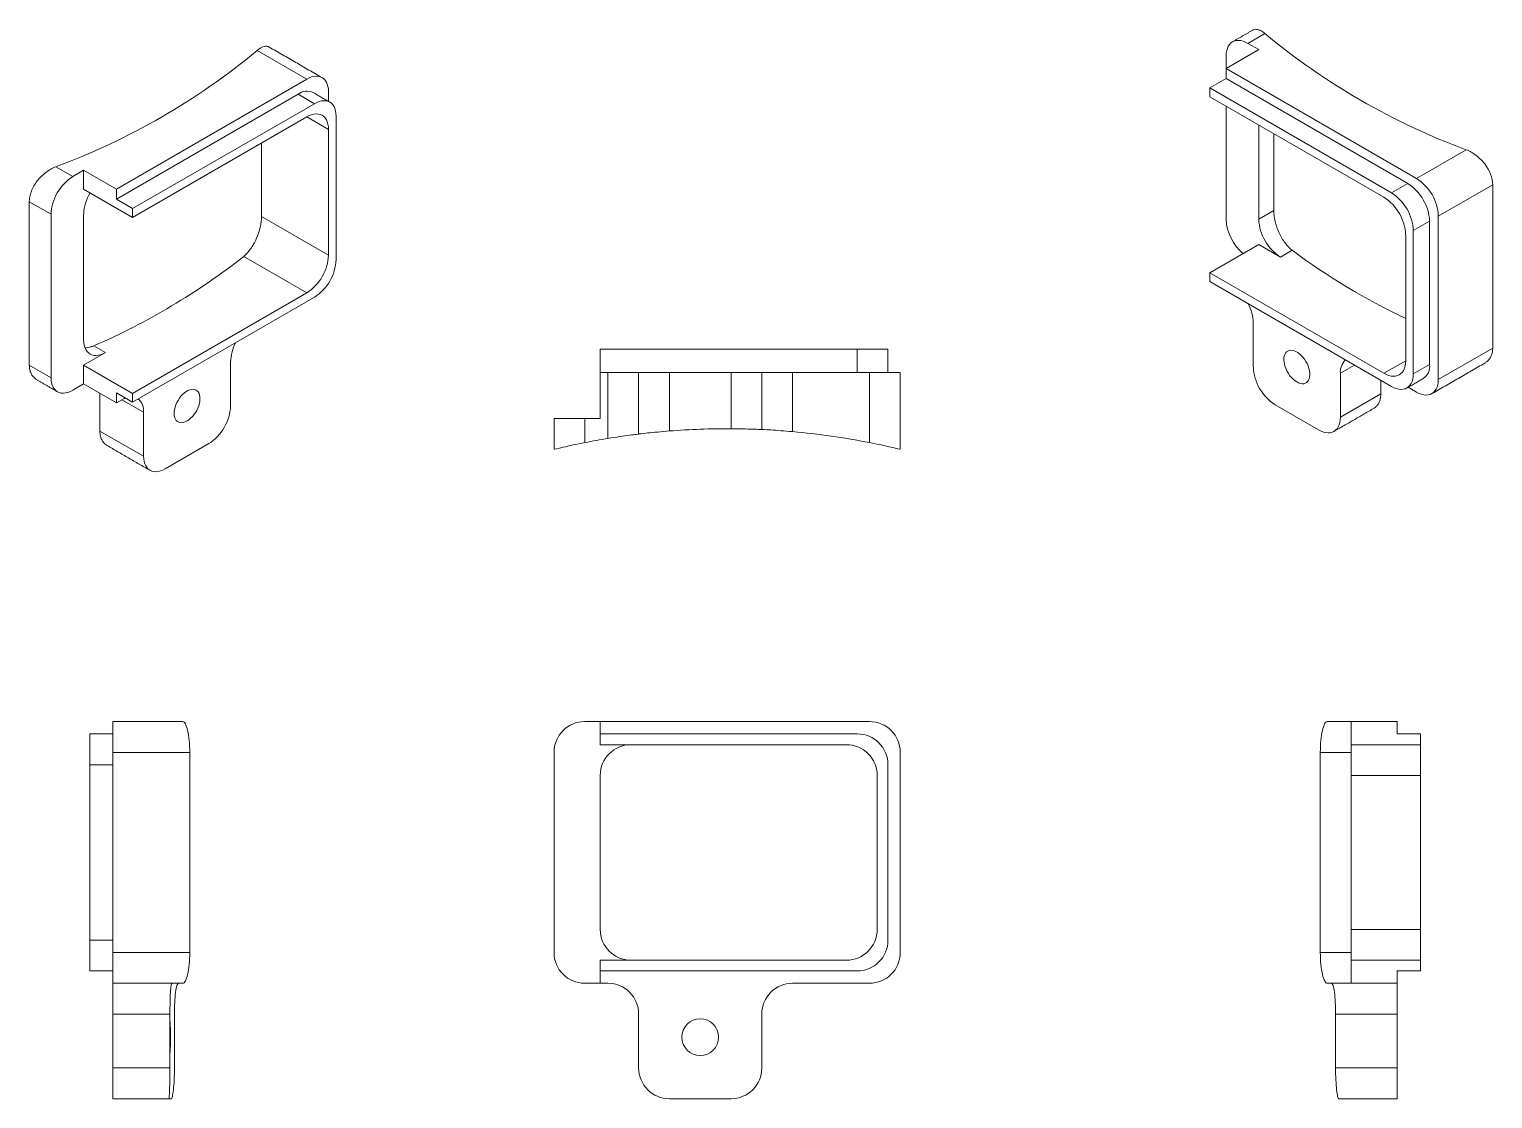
# Model space of a CAD drawing. Header units: millimetres. Extents: x 20 to 258, y 16 to 190.
import ezdxf

# ---------------------------------------------------------------- set-up
doc = ezdxf.new("R2010")
doc.units = ezdxf.units.MM

msp = doc.modelspace()

# ---------------------------------------------------------------- linework, layer by layer
at = {"color": 7, "linetype": 'Continuous', "lineweight": 15}
for p, q in [((220.84, 189.37), (218.08, 187.77)), ((65.19, 181.95), (57.13, 186.61)), ((219.84, 186.75), (214.54, 183.69)), ((214.54, 185.73), (214.54, 183.69)), ((219.84, 186.75), (218.08, 187.77)), ((214.54, 182.06), (214.54, 183.69)), ((245.48, 165.83), (214.54, 183.69)), ((65.19, 181.95), (34.26, 164.1)), ((211.89, 180.53), (214.54, 182.06)), ((244.06, 165.01), (214.54, 182.06)), ((63.78, 179.5), (34.26, 162.46)), ((66.43, 177.97), (63.78, 179.5)), ((68.73, 178.34), (68.73, 179.91)), ((211.89, 180.53), (211.89, 179.1)), ((241.41, 163.48), (211.89, 180.53)), ((211.89, 179.1), (240.17, 162.77)), ((66.43, 177.97), (36.91, 160.93)), ((69.97, 152.66), (69.97, 175.93)), ((214.54, 177.57), (214.54, 159.19)), ((36.91, 159.5), (65.19, 175.83)), ((68.73, 173.79), (65.19, 175.83)), ((68.73, 173.79), (68.73, 153.38)), ((219.84, 159.19), (219.84, 174.5)), ((57.83, 159.67), (57.83, 171.58)), ((222.28, 173.1), (222.28, 160.6)), ((245.48, 165.83), (253.54, 170.49)), ((24.42, 167.73), (27.19, 166.14)), ((28.95, 167.16), (27.19, 166.14)), ((28.95, 167.16), (34.26, 164.1)), ((28.95, 164.09), (28.95, 167.16)), ((28.95, 164.09), (36.91, 159.5)), ((34.26, 162.46), (34.26, 164.1)), ((241.41, 163.48), (244.06, 165.01)), ((257.85, 164.81), (249.01, 159.71)), ((257.85, 138.27), (257.85, 164.81)), ((23.65, 160.01), (20.12, 162.05)), ((20.12, 162.05), (20.12, 135.52)), ((36.91, 160.93), (34.26, 162.46)), ((23.65, 160.01), (23.65, 133.47)), ((28.95, 139.6), (28.95, 160.01)), ((36.91, 160.93), (36.91, 159.5)), ((57.83, 159.67), (68.73, 153.38)), ((219.84, 159.19), (222.28, 160.6)), ((249.01, 133.17), (249.01, 159.71)), ((247.6, 158.89), (244.95, 157.36)), ((244.95, 134.09), (244.95, 157.36)), ((247.6, 135.62), (247.6, 158.89)), ((219.84, 155.11), (211.89, 150.52)), ((223.38, 153.07), (219.84, 155.11)), ((243.71, 156.64), (243.71, 136.23)), ((65.19, 147.25), (54.95, 153.16)), ((225.27, 154.16), (223.38, 153.07)), ((211.89, 150.52), (211.89, 149.09)), ((240.17, 134.19), (211.89, 150.52)), ((211.89, 149.09), (241.41, 132.05)), ((65.19, 147.25), (36.91, 130.92)), ((36.91, 129.49), (66.43, 146.54)), ((218.96, 135.21), (218.96, 142.35)), ((30.6, 138.65), (32.49, 137.56)), ((112.86, 138.09), (154.61, 138.09)), ((112.86, 138.09), (112.86, 134.34)), ((154.61, 134.34), (154.61, 138.09)), ((154.61, 138.09), (159.61, 138.09)), ((159.61, 138.09), (159.61, 134.34)), ((249.01, 133.17), (257.85, 138.27)), ((20.12, 135.52), (23.65, 133.47)), ((32.49, 137.56), (28.95, 135.52)), ((28.95, 132.45), (28.95, 135.52)), ((28.95, 135.52), (36.91, 130.92)), ((52.82, 128.88), (52.82, 136.02)), ((235.4, 135.52), (233.1, 134.19)), ((240.17, 134.19), (243.71, 136.23)), ((244.95, 134.09), (247.6, 135.62)), ((112.86, 126.84), (112.86, 134.34)), ((112.86, 134.34), (114.11, 134.34)), ((114.11, 123.61), (114.11, 134.34)), ((114.11, 134.34), (119.11, 134.34)), ((119.11, 124.32), (119.11, 134.34)), ((119.11, 134.34), (124.11, 134.34)), ((124.11, 134.34), (124.11, 124.82)), ((134.11, 134.34), (124.11, 134.34)), ((134.11, 125.18), (134.11, 134.34)), ((134.11, 134.34), (139.11, 134.34)), ((139.11, 134.34), (139.11, 125.05)), ((139.11, 134.34), (144.11, 134.34)), ((144.11, 134.34), (144.11, 124.71)), ((144.11, 134.34), (156.61, 134.34)), ((156.61, 122.93), (156.61, 134.34)), ((156.61, 134.34), (161.61, 134.34)), ((161.61, 134.34), (161.61, 121.84)), ((233.1, 127.04), (233.1, 134.19)), ((27.19, 131.43), (28.95, 132.45)), ((28.95, 132.45), (34.26, 129.39)), ((31.59, 124.81), (31.59, 130.93)), ((34.26, 129.39), (34.26, 131.03)), ((36.91, 129.49), (34.26, 131.03)), ((36.91, 130.92), (36.91, 129.49)), ((233.1, 127.04), (239.67, 130.84)), ((239.67, 133.05), (239.67, 130.84)), ((244.11, 131.91), (245.48, 131.13)), ((34.26, 129.39), (35.14, 129.9)), ((38.68, 127.86), (35.14, 129.9)), ((229.57, 125), (222.5, 129.08)), ((38.68, 120.72), (38.68, 127.86)), ((105.36, 121.84), (105.36, 126.84)), ((105.36, 126.84), (110.36, 126.84)), ((110.36, 126.84), (110.36, 122.93)), ((110.36, 126.84), (112.86, 126.84)), ((31.59, 124.81), (38.68, 120.72)), ((49.28, 122.76), (42.21, 118.67)), ((33.68, 77.62), (45.08, 77.62)), ((33.68, 72.62), (33.68, 77.62)), ((112.86, 77.62), (110.36, 77.62)), ((156.61, 77.62), (112.86, 77.62)), ((112.86, 75.62), (112.86, 77.62)), ((230.94, 77.62), (234.84, 77.62)), ((234.84, 77.62), (234.84, 72.62)), ((234.84, 77.62), (242.34, 77.62)), ((242.34, 75.62), (242.34, 77.62)), ((29.93, 75.62), (33.68, 75.62)), ((29.93, 70.62), (29.93, 75.62)), ((112.86, 75.62), (112.86, 73.87)), ((154.61, 75.62), (112.86, 75.62)), ((112.86, 73.87), (152.86, 73.87)), ((234.84, 73.87), (246.09, 73.87)), ((246.09, 75.62), (242.34, 75.62)), ((246.09, 75.62), (246.09, 73.87)), ((246.09, 73.87), (246.09, 68.87)), ((33.68, 40.12), (33.68, 72.62)), ((46.18, 72.62), (33.68, 72.62)), ((46.18, 40.12), (46.18, 72.62)), ((105.36, 72.62), (105.36, 40.12)), ((161.61, 40.12), (161.61, 72.62)), ((229.84, 72.62), (229.84, 40.12)), ((234.84, 72.62), (229.84, 72.62)), ((234.84, 72.62), (234.84, 40.12)), ((29.93, 42.12), (29.93, 70.62)), ((33.68, 70.62), (29.93, 70.62)), ((159.61, 42.12), (159.61, 70.62)), ((112.86, 43.87), (112.86, 68.87)), ((157.86, 68.87), (157.86, 43.87)), ((246.09, 68.87), (234.84, 68.87)), ((246.09, 68.87), (246.09, 43.87)), ((234.84, 43.87), (246.09, 43.87)), ((246.09, 43.87), (246.09, 38.87)), ((29.93, 42.12), (33.68, 42.12)), ((29.93, 37.12), (29.93, 42.12)), ((33.68, 40.12), (46.18, 40.12)), ((33.68, 35.12), (33.68, 40.12)), ((152.86, 38.87), (112.86, 38.87)), ((112.86, 38.87), (112.86, 37.12)), ((229.84, 40.12), (234.84, 40.12)), ((234.84, 40.12), (234.84, 35.12)), ((234.84, 38.87), (246.09, 38.87)), ((246.09, 38.87), (246.09, 37.12)), ((33.68, 37.12), (29.93, 37.12)), ((112.86, 37.12), (154.61, 37.12)), ((112.86, 35.12), (112.86, 37.12)), ((246.09, 37.12), (242.34, 37.12)), ((242.34, 35.12), (242.34, 37.12)), ((45.08, 35.12), (33.68, 35.12)), ((33.68, 30.12), (33.68, 35.12)), ((110.36, 35.12), (112.86, 35.12)), ((112.86, 35.12), (114.11, 35.12)), ((144.11, 35.12), (156.61, 35.12)), ((234.84, 35.12), (230.94, 35.12)), ((234.84, 35.12), (242.34, 35.12)), ((242.34, 35.12), (242.34, 30.12)), ((42.97, 30.12), (33.68, 30.12)), ((33.68, 21.37), (33.68, 30.12)), ((42.97, 30.12), (42.97, 21.37)), ((43.7, 21.37), (43.7, 30.12)), ((119.11, 21.37), (119.11, 30.12)), ((139.11, 21.37), (139.11, 30.12)), ((232.32, 21.37), (232.32, 30.12)), ((242.34, 30.12), (232.32, 30.12)), ((242.34, 21.37), (242.34, 30.12)), ((33.68, 21.37), (42.97, 21.37)), ((33.68, 16.37), (33.68, 21.37)), ((232.32, 21.37), (242.34, 21.37)), ((242.34, 21.37), (242.34, 16.37)), ((42.84, 16.37), (33.68, 16.37)), ((43.2, 16.37), (42.84, 16.37)), ((134.11, 16.37), (124.11, 16.37)), ((242.34, 16.37), (232.82, 16.37))]:
    msp.add_line(p, q, dxfattribs=at)
at = {"color": 7, "linetype": 'Continuous', "lineweight": 15, "flags": 128}
for points in [[(218.08, 187.77), (217.68, 187.97), (217.29, 188.12), (216.91, 188.22), (216.54, 188.25), (216.19, 188.23), (215.87, 188.15), (215.58, 188.02), (215.31, 187.83), (215.08, 187.59), (214.89, 187.3), (214.74, 186.96), (214.63, 186.59), (214.56, 186.17), (214.54, 185.73)], [(68.73, 179.91), (68.71, 180.36), (68.64, 180.77), (68.53, 181.15), (68.38, 181.48), (68.19, 181.77), (67.96, 182.01), (67.69, 182.2), (67.4, 182.34), (67.08, 182.41), (66.73, 182.44), (66.36, 182.4), (65.98, 182.31), (65.59, 182.16), (65.19, 181.95)], [(69.97, 175.93), (69.94, 176.38), (69.88, 176.79), (69.77, 177.17), (69.62, 177.5), (69.43, 177.79), (69.2, 178.03), (68.93, 178.22), (68.64, 178.36), (68.31, 178.43), (67.97, 178.45), (67.6, 178.42), (67.22, 178.33), (66.83, 178.18), (66.43, 177.97)], [(65.19, 175.83), (65.59, 176.03), (65.98, 176.18), (66.36, 176.28), (66.73, 176.31), (67.08, 176.29), (67.4, 176.21), (67.69, 176.08), (67.96, 175.89), (68.19, 175.65), (68.38, 175.36), (68.53, 175.02), (68.64, 174.65), (68.71, 174.23), (68.73, 173.79)], [(32.49, 137.56), (32.09, 137.35), (31.7, 137.2), (31.32, 137.11), (30.96, 137.08), (30.61, 137.1), (30.29, 137.17), (29.99, 137.31), (29.73, 137.5), (29.5, 137.74), (29.3, 138.03), (29.15, 138.36), (29.04, 138.74), (28.98, 139.15), (28.95, 139.6)], [(226.03, 132.78), (226.32, 132.63), (226.61, 132.54), (226.89, 132.49), (227.15, 132.5), (227.38, 132.56), (227.6, 132.68), (227.78, 132.84), (227.92, 133.05), (228.03, 133.3), (228.1, 133.59), (228.14, 133.91), (228.13, 134.25), (228.07, 134.62), (227.98, 134.99), (227.85, 135.37), (227.69, 135.75), (227.49, 136.11), (227.27, 136.46), (227.02, 136.78), (226.75, 137.08), (226.47, 137.33), (226.18, 137.55), (225.88, 137.72), (225.59, 137.84), (225.31, 137.91), (225.04, 137.93), (224.79, 137.89), (224.57, 137.8), (224.37, 137.66), (224.21, 137.48), (224.08, 137.25), (223.99, 136.98), (223.94, 136.67), (223.93, 136.34), (223.96, 135.98), (224.03, 135.61), (224.14, 135.23), (224.28, 134.86), (224.47, 134.48), (224.68, 134.13), (224.91, 133.79), (225.17, 133.48), (225.45, 133.21), (225.74, 132.97), (226.03, 132.78)], [(243.71, 136.23), (243.69, 135.79), (243.62, 135.37), (243.51, 135), (243.36, 134.66), (243.17, 134.37), (242.94, 134.13), (242.67, 133.94), (242.38, 133.81), (242.05, 133.73), (241.71, 133.71), (241.34, 133.74), (240.96, 133.84), (240.57, 133.99), (240.17, 134.19)], [(23.65, 133.47), (23.67, 133.03), (23.74, 132.62), (23.85, 132.24), (24, 131.91), (24.19, 131.62), (24.42, 131.37), (24.69, 131.19), (24.98, 131.05), (25.31, 130.97), (25.65, 130.95), (26.02, 130.99), (26.4, 131.08), (26.79, 131.23), (27.19, 131.43)], [(241.41, 132.05), (241.81, 131.84), (242.2, 131.69), (242.58, 131.6), (242.94, 131.56), (243.29, 131.59), (243.61, 131.66), (243.91, 131.8), (244.17, 131.99), (244.4, 132.23), (244.6, 132.52), (244.75, 132.85), (244.86, 133.23), (244.92, 133.64), (244.95, 134.09)], [(245.48, 131.13), (245.87, 130.92), (246.26, 130.78), (246.64, 130.68), (247.01, 130.65), (247.36, 130.67), (247.68, 130.75), (247.98, 130.88), (248.24, 131.07), (248.47, 131.31), (248.66, 131.6), (248.81, 131.93), (248.92, 132.31), (248.99, 132.72), (249.01, 133.17)], [(45.75, 126.45), (46.04, 126.64), (46.33, 126.88), (46.61, 127.15), (46.86, 127.46), (47.1, 127.8), (47.31, 128.16), (47.49, 128.53), (47.64, 128.91), (47.75, 129.29), (47.82, 129.66), (47.85, 130.01), (47.84, 130.34), (47.79, 130.65), (47.7, 130.92), (47.57, 131.15), (47.41, 131.34), (47.21, 131.47), (46.99, 131.56), (46.74, 131.6), (46.47, 131.58), (46.19, 131.51), (45.9, 131.39), (45.6, 131.22), (45.31, 131.01), (45.03, 130.75), (44.76, 130.46), (44.51, 130.13), (44.29, 129.79), (44.09, 129.42), (43.92, 129.04), (43.8, 128.66), (43.71, 128.29), (43.65, 127.93), (43.64, 127.58), (43.67, 127.26), (43.75, 126.97), (43.86, 126.72), (44, 126.51), (44.18, 126.35), (44.39, 126.24), (44.63, 126.17), (44.89, 126.16), (45.17, 126.21), (45.46, 126.3), (45.75, 126.45)], [(35.14, 129.9), (35.54, 130.11), (35.72, 130.18)], [(229.57, 125), (229.96, 124.8), (230.35, 124.65), (230.73, 124.56), (231.1, 124.52), (231.45, 124.54), (231.77, 124.62), (232.07, 124.75), (232.33, 124.94), (232.56, 125.18), (232.75, 125.47), (232.9, 125.81), (233.01, 126.19), (233.08, 126.6), (233.1, 127.04)], [(38.68, 120.72), (38.7, 120.27), (38.77, 119.86), (38.88, 119.48), (39.03, 119.15), (39.22, 118.86), (39.45, 118.62), (39.71, 118.43), (40.01, 118.29), (40.33, 118.21), (40.68, 118.19), (41.05, 118.23), (41.43, 118.32), (41.82, 118.47), (42.21, 118.67)]]:
    msp.add_lwpolyline(points, dxfattribs=at)
at = {"color": 7, "linetype": 'Continuous', "lineweight": 15}
msp.add_circle((129.11, 26.37), 2.98, dxfattribs=at)
for centre, radius, start, end in [((292.8, 276.26), 112.83, 230.3691, 249.6363), ((-14.62, 273.13), 112.4, 290.327, 309.6676), ((65.24, 177.53), 2.46, 64.9178, 126.3926), ((31.29, 159.69), 7.64, 122.4534, 177.5466), ((239.96, 158.56), 7.64, 2.4534, 57.5466), ((241.37, 159.38), 7.64, 2.4534, 57.5466), ((36.26, 159.74), 7.31, 149.0454, 177.8532), ((236.07, 156.32), 7.64, 2.4534, 57.5466), ((237.31, 157.03), 7.64, 2.4534, 57.5466), ((222.36, 159.59), 7.83, 182.9334, 229.5521), ((227.48, 159.52), 7.64, 182.4534, 237.5466), ((-13.05, 239.6), 109.98, 293.3811, 308.1934), ((61.09, 153.7), 7.64, 302.4534, 357.5466), ((62.33, 152.99), 7.64, 302.4534, 357.5466), ((290.72, 242.29), 109.77, 233.4032, 244.6443), ((211.98, 142.15), 6.98, 1.6236, 28.6), ((60.01, 135.77), 7.2, 151.8078, 177.9687), ((235.63, 134.44), 2.54, 131.3986, 185.7535), ((245.15, 135.34), 2.46, 304.916, 6.3962), ((226.6, 135.53), 7.64, 182.4534, 237.5466), ((36, 128.06), 2.69, 355.7743, 47.0735), ((45.18, 129.21), 7.64, 302.4534, 357.5466), ((133.49, 5.18), 120, 89.7016, 94.4808), ((133.49, 5.18), 120, 78.8891, 84.9203), ((133.49, 5.18), 120, 99.2916, 101.1109), ((110.36, 72.62), 5, 90, 180), ((156.61, 72.62), 5, 0, 90), ((117.86, 68.87), 5, 90, 180), ((152.86, 68.87), 5, 0, 90), ((154.61, 70.62), 5, 0, 90), ((117.86, 43.87), 5, 180, 270), ((152.86, 43.87), 5, 270, 0), ((154.61, 42.12), 5, 270, 0), ((110.36, 40.12), 5, 180, 270), ((156.61, 40.12), 5, 270, 0), ((114.11, 30.12), 5, 0, 90), ((144.11, 30.12), 5, 90, 180), ((124.11, 21.37), 5, 180, 270), ((134.11, 21.37), 5, 270, 0)]:
    msp.add_arc(centre, radius, start, end, dxfattribs=at)
for points in [[(218.87, 189.92), (215.58, 188.02)], [(67.69, 182.2), (59.1, 187.16)], [(68.93, 178.22), (66.28, 179.75)], [(247.98, 130.88), (256.57, 135.84)], [(243.91, 131.8), (246.56, 133.33)], [(21.4, 133.09), (24.69, 131.19)], [(232.07, 124.75), (238.59, 128.52)], [(32.75, 122.45), (39.71, 118.43)]]:
    msp.add_open_spline(points, degree=1, dxfattribs=at)
for points, knots in [([(218.87, 189.91), (218.9, 189.93), (219.02, 190.02), (219.3, 190.07), (219.7, 190.03), (220.11, 189.87), (220.49, 189.65), (220.72, 189.46), (220.84, 189.37)], [0, 0, 0, 0, 0.049195, 0.258674, 0.473474, 0.688285, 0.844143, 1, 1, 1, 1]), ([(57.13, 186.61), (57.29, 186.74), (57.61, 186.99), (58.08, 187.22), (58.52, 187.31), (58.86, 187.29), (59.03, 187.19), (59.09, 187.15)], [0, 0, 0, 0, 0.21916, 0.438323, 0.657529, 0.876719, 1, 1, 1, 1]), ([(253.54, 170.49), (254.1, 170.27), (254.64, 169.96), (255.68, 169.17), (256.15, 168.7), (257.36, 167.13), (257.85, 165.9), (257.85, 164.81)], [0, 0, 0, 0, 0.25, 0.25, 0.5, 0.5, 1, 1, 1, 1]), ([(20.12, 162.05), (20.12, 162.6), (20.23, 163.18), (20.68, 164.33), (21.01, 164.9), (21.81, 165.94), (22.29, 166.41), (23.32, 167.2), (23.87, 167.52), (24.42, 167.73)], [0, 0, 0, 0, 0.25, 0.25, 0.5, 0.5, 0.75, 0.75, 1, 1, 1, 1]), ([(54.95, 153.16), (55.34, 153.48), (55.72, 153.89), (56.42, 154.87), (56.73, 155.44), (57.53, 157.24), (57.83, 158.58), (57.83, 159.67)], [0, 0, 0, 0, 0.25, 0.25, 0.5, 0.5, 1, 1, 1, 1]), ([(222.28, 160.6), (222.28, 160.06), (222.36, 159.46), (222.65, 158.23), (222.87, 157.6), (223.42, 156.41), (223.75, 155.84), (224.47, 154.88), (224.87, 154.47), (225.27, 154.16)], [0, 0, 0, 0, 0.25, 0.25, 0.5, 0.5, 0.75, 0.75, 1, 1, 1, 1]), ([(29.2, 138.31), (29.36, 138.32), (29.66, 138.34), (30.13, 138.46), (30.44, 138.59), (30.6, 138.65)], [0, 0, 0, 0, 0.343872, 0.671937, 1, 1, 1, 1]), ([(257.85, 138.27), (257.84, 138.05), (257.81, 137.61), (257.63, 137.02), (257.34, 136.51), (256.99, 136.11), (256.69, 135.93), (256.56, 135.85)], [0, 0, 0, 0, 0.209477, 0.418964, 0.628305, 0.83767, 1, 1, 1, 1]), ([(21.41, 133.1), (21.33, 133.14), (21.07, 133.28), (20.72, 133.63), (20.39, 134.14), (20.16, 134.76), (20.13, 135.25), (20.12, 135.52)], [0, 0, 0, 0, 0.0960049, 0.3168566, 0.5330431, 0.7492067, 1, 1, 1, 1]), ([(239.67, 130.84), (239.66, 130.61), (239.64, 130.16), (239.48, 129.58), (239.22, 129.09), (238.92, 128.73), (238.68, 128.59), (238.58, 128.54)], [0, 0, 0, 0, 0.214578, 0.429156, 0.643727, 0.858299, 1, 1, 1, 1]), ([(32.75, 122.46), (32.7, 122.49), (32.47, 122.6), (32.17, 122.91), (31.86, 123.39), (31.69, 123.89), (31.6, 124.37), (31.6, 124.66), (31.59, 124.81)], [0, 0, 0, 0, 0.07785, 0.293873, 0.509076, 0.724273, 0.862136, 1, 1, 1, 1]), ([(119.11, 124.32), (119.11, 124.32), (118.98, 124.3), (118.47, 124.24), (118.1, 124.19), (117.18, 124.07), (116.62, 123.99), (115.42, 123.82), (114.77, 123.72), (114.11, 123.61)], [0, 0, 0, 0, 0.25, 0.25, 0.5, 0.5, 0.75, 0.75, 1, 1, 1, 1]), ([(124.11, 124.82), (123.45, 124.76), (122.8, 124.71), (121.6, 124.59), (121.04, 124.54), (119.66, 124.39), (119.11, 124.32), (119.11, 124.32)], [0, 0, 0, 0, 0.25, 0.25, 0.5, 0.5, 1, 1, 1, 1]), ([(139.11, 125.05), (139.11, 125.05), (138.98, 125.06), (138.48, 125.08), (138.11, 125.09), (136.73, 125.14), (135.43, 125.17), (134.11, 125.18)], [0, 0, 0, 0, 0.25, 0.25, 0.5, 0.5, 1, 1, 1, 1]), ([(144.11, 124.71), (143.45, 124.77), (142.81, 124.82), (141.6, 124.91), (141.04, 124.95), (139.66, 125.03), (139.11, 125.05), (139.11, 125.05)], [0, 0, 0, 0, 0.25, 0.25, 0.5, 0.5, 1, 1, 1, 1]), ([(110.36, 122.93), (109.71, 122.8), (109.06, 122.67), (107.86, 122.42), (107.31, 122.29), (105.92, 121.98), (105.36, 121.84), (105.36, 121.84)], [0, 0, 0, 0, 0.25, 0.25, 0.5, 0.5, 1, 1, 1, 1]), ([(161.61, 121.84), (161.61, 121.84), (161.48, 121.87), (160.97, 121.99), (160.59, 122.08), (159.67, 122.29), (159.11, 122.42), (157.92, 122.67), (157.27, 122.8), (156.61, 122.93)], [0, 0, 0, 0, 0.25, 0.25, 0.5, 0.5, 0.75, 0.75, 1, 1, 1, 1]), ([(45.08, 77.62), (45.21, 77.62), (45.34, 77.49), (45.6, 77), (45.72, 76.63), (46.04, 75.26), (46.18, 73.96), (46.18, 72.62)], [0, 0, 0, 0, 0.25, 0.25, 0.5, 0.5, 1, 1, 1, 1]), ([(229.84, 72.62), (229.84, 73.29), (229.87, 73.95), (230, 75.16), (230.08, 75.72), (230.29, 76.63), (230.42, 77), (230.67, 77.49), (230.81, 77.62), (230.94, 77.62)], [0, 0, 0, 0, 0.25, 0.25, 0.5, 0.5, 0.75, 0.75, 1, 1, 1, 1]), ([(46.18, 40.12), (46.18, 39.45), (46.14, 38.8), (46.02, 37.58), (45.94, 37.03), (45.72, 36.11), (45.6, 35.74), (45.35, 35.25), (45.21, 35.12), (45.08, 35.12)], [0, 0, 0, 0, 0.25, 0.25, 0.5, 0.5, 0.75, 0.75, 1, 1, 1, 1]), ([(230.94, 35.12), (230.81, 35.12), (230.68, 35.25), (230.42, 35.74), (230.3, 36.11), (229.98, 37.48), (229.84, 38.79), (229.84, 40.12)], [0, 0, 0, 0, 0.25, 0.25, 0.5, 0.5, 1, 1, 1, 1]), ([(43.31, 35.12), (43.25, 35.12), (43.2, 34.99), (43.11, 34.49), (43.07, 34.12), (42.99, 32.74), (42.97, 31.44), (42.97, 30.12)], [0, 0, 0, 0, 0.25, 0.25, 0.5, 0.5, 1, 1, 1, 1]), ([(43.7, 30.12), (43.7, 30.79), (43.71, 31.44), (43.78, 32.65), (43.82, 33.21), (43.95, 34.13), (44.02, 34.5), (44.2, 34.99), (44.3, 35.12), (44.41, 35.12)], [0, 0, 0, 0, 0.25, 0.25, 0.5, 0.5, 0.75, 0.75, 1, 1, 1, 1]), ([(232.32, 30.12), (232.32, 30.79), (232.31, 31.44), (232.24, 32.65), (232.2, 33.21), (232.07, 34.13), (231.99, 34.5), (231.82, 34.99), (231.72, 35.12), (231.61, 35.12)], [0, 0, 0, 0, 0.25, 0.25, 0.5, 0.5, 0.75, 0.75, 1, 1, 1, 1]), ([(42.97, 23.68), (42.97, 23.71), (42.98, 23.8), (43, 24.04), (43.02, 24.38), (43.03, 24.79), (43.05, 25.24), (43.06, 25.72), (43.06, 26.22), (43.06, 26.72), (43.05, 27.21), (43.04, 27.68), (43.03, 28.11), (43.01, 28.5), (42.99, 28.82), (42.97, 29.01), (42.97, 29.07), (42.97, 29.07)], [0, 0, 0, 0, 0.032271, 0.106481, 0.180708, 0.254934, 0.329098, 0.403261, 0.477302, 0.551343, 0.625305, 0.699267, 0.773268, 0.847269, 0.921388, 0.995507, 1, 1, 1, 1]), ([(42.97, 21.37), (42.97, 20.71), (42.96, 20.06), (42.94, 18.85), (42.92, 18.3), (42.88, 16.92), (42.84, 16.37), (42.84, 16.37)], [0, 0, 0, 0, 0.25, 0.25, 0.5, 0.5, 1, 1, 1, 1]), ([(43.2, 16.37), (43.25, 16.37), (43.31, 16.5), (43.42, 17), (43.48, 17.37), (43.63, 18.75), (43.7, 20.05), (43.7, 21.37)], [0, 0, 0, 0, 0.25, 0.25, 0.5, 0.5, 1, 1, 1, 1]), ([(232.82, 16.37), (232.77, 16.37), (232.71, 16.5), (232.6, 17), (232.54, 17.37), (232.39, 18.75), (232.32, 20.05), (232.32, 21.37)], [0, 0, 0, 0, 0.25, 0.25, 0.5, 0.5, 1, 1, 1, 1])]:
    msp.add_open_spline(points, degree=3, knots=knots, dxfattribs=at)

doc.saveas('drawing.dxf')
